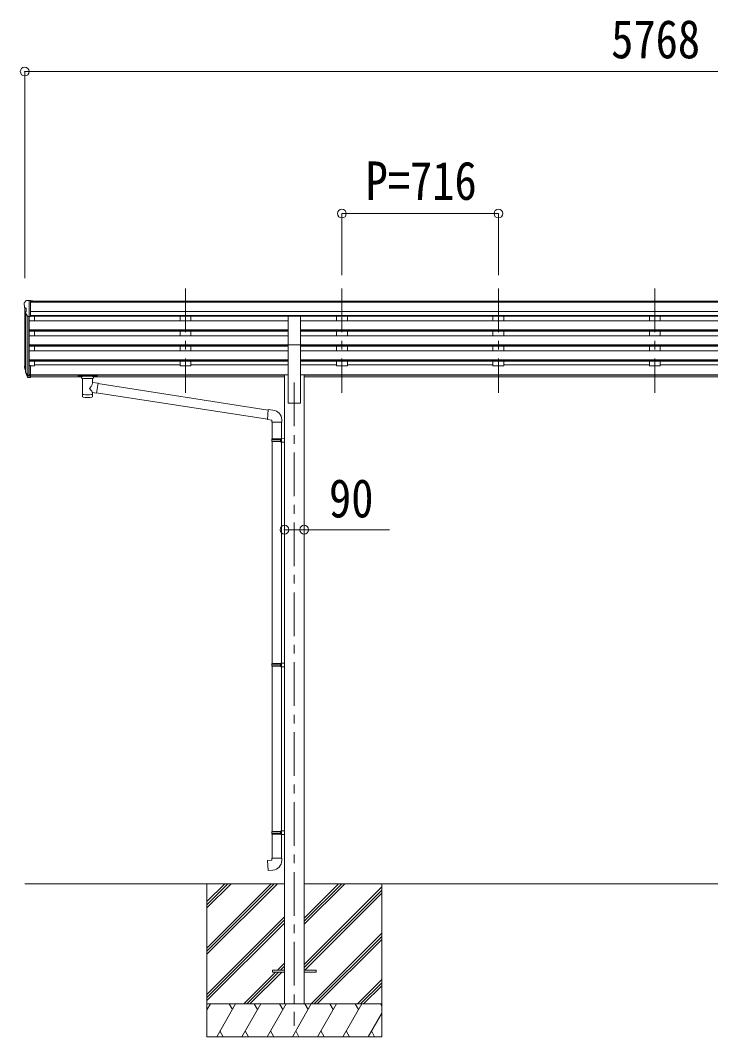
# Model space of a CAD drawing. Units: millimetres at full size, sheet at 1:40; some dimension numbers follow another scale. Extents: x -11243 to 11243, y -7760 to 7760.
# Drawn here: x 1338 to 4498, y -4889 to -238 of the extents above; entities that cross this region are included whole.
import ezdxf
from ezdxf.enums import TextEntityAlignment as Align

# ---------------------------------------------------------------- set-up
doc = ezdxf.new("R2010")
doc.units = ezdxf.units.MM
doc.header["$LTSCALE"] = 40
doc.header["$PDMODE"] = 32
doc.header["$PDSIZE"] = 40
doc.linetypes.add('CHAIN1', pattern=[8, 5, -1, 1, -1])
for name, color, linetype, lineweight in [('0-0_0', 7, 'Continuous', 9), ('0-1_本体', 5, 'CHAIN1', 9), ('0-3_ELV2', 4, 'Continuous', 9), ('0-6_OTH_LINE', 6, 'Continuous', 9), ('0-9_OUTLINE', 7, 'Continuous', 9)]:
    doc.layers.add(name, color=color, linetype=linetype, lineweight=lineweight)
doc.styles.add('ＭＳ ゴシック', font='')
doc.styles.get('ＭＳ ゴシック').set_extended_font_data('MS Gothic')

msp = doc.modelspace()

# ---------------------------------------------------------------- linework, layer by layer
at = {"layer": '0-0_0'}
for p, q in [((1358.11, -4189.43), (2546.91, -4189.43)), ((2192.11, -4189.43), (2192.11, -4889.43)), ((2192.11, -4483.61), (2486.29, -4189.43)), ((2192.11, -4497.75), (2500.43, -4189.43)), ((2192.11, -4511.9), (2514.57, -4189.43)), ((2192.11, -4299.77), (2302.44, -4189.43)), ((2192.11, -4285.62), (2288.3, -4189.43)), ((2192.11, -4271.48), (2274.15, -4189.43)), ((2637.31, -4375.06), (2822.94, -4189.43)), ((2637.31, -4360.92), (2808.8, -4189.43)), ((2637.31, -4346.78), (2794.65, -4189.43)), ((2637.31, -4189.43), (5846.91, -4189.43)), ((2637.31, -4558.91), (2992.11, -4204.11)), ((2637.31, -4573.05), (2992.11, -4218.26)), ((2639.57, -4584.93), (2992.11, -4232.4)), ((2992.11, -4189.43), (2992.11, -4889.43)), ((2192.11, -4695.74), (2546.91, -4340.95)), ((2192.11, -4709.88), (2546.91, -4355.09)), ((2192.11, -4724.03), (2546.91, -4369.23)), ((2668.91, -4739.43), (2992.11, -4416.24)), ((2683.06, -4739.43), (2992.11, -4430.39)), ((2697.2, -4739.43), (2992.11, -4444.53)), ((2515.05, -4584.93), (2546.91, -4553.08)), ((2360.55, -4739.43), (2506.05, -4593.93)), ((2374.69, -4739.43), (2520.19, -4593.93)), ((2388.83, -4739.43), (2534.33, -4593.93)), ((2529.19, -4584.93), (2546.91, -4567.22)), ((2543.33, -4584.93), (2546.91, -4581.36)), ((2881.05, -4739.43), (2992.11, -4628.38)), ((2895.19, -4739.43), (2992.11, -4642.52)), ((2909.33, -4739.43), (2992.11, -4656.66)), ((2992.11, -4739.43), (2192.11, -4739.43)), ((2192.11, -4766.94), (2207.99, -4739.43)), ((2236.85, -4889.43), (2323.46, -4739.43)), ((2308.45, -4765.41), (2293.45, -4739.43)), ((2352.32, -4889.43), (2438.93, -4739.43)), ((2423.92, -4765.42), (2408.92, -4739.43)), ((2467.79, -4889.43), (2554.4, -4739.43)), ((2539.39, -4765.42), (2524.39, -4739.43)), ((2583.26, -4889.43), (2669.87, -4739.43)), ((2654.86, -4765.42), (2639.86, -4739.43)), ((2698.73, -4889.43), (2785.34, -4739.43)), ((2770.34, -4765.42), (2755.33, -4739.43)), ((2814.2, -4889.43), (2900.81, -4739.43)), ((2870.81, -4739.43), (2885.81, -4765.41)), ((2986.28, -4739.43), (2992.11, -4749.53)), ((2929.67, -4889.43), (2992.11, -4781.3)), ((2251.85, -4863.45), (2266.85, -4889.43)), ((2367.32, -4863.45), (2382.32, -4889.43)), ((2482.79, -4863.45), (2497.79, -4889.43)), ((2598.26, -4863.45), (2613.26, -4889.43)), ((2713.73, -4863.45), (2728.73, -4889.43)), ((2829.2, -4863.45), (2844.2, -4889.43)), ((2944.67, -4863.45), (2959.67, -4889.43)), ((2192.11, -4889.43), (2992.11, -4889.43))]:
    msp.add_line(p, q, dxfattribs=at)
at = {"layer": '0-1_本体'}
for p, q in [((2094.11, -1465.03), (2094.11, -1942.55)), ((2094.11, -1465.03), (2094.11, -1942.55)), ((2810.11, -1465.03), (2810.11, -1942.55)), ((2810.11, -1465.03), (2810.11, -1942.55)), ((3526.11, -1465.03), (3526.11, -1942.55)), ((3526.11, -1465.03), (3526.11, -1942.55)), ((4242.11, -1465.03), (4242.11, -1942.55)), ((4242.11, -1465.03), (4242.11, -1942.55)), ((2592.11, -1895.87), (2592.11, -4839.43))]:
    msp.add_line(p, q, dxfattribs=at)
at = {"layer": '0-3_ELV2'}
for p, q in [((1356.11, -1530.15), (1356.11, -1530.78)), ((1363.02, -1521.34), (1358.95, -1527.15)), ((1366.11, -1520.78), (1363.77, -1520.92)), ((1366.11, -1520.78), (1384.61, -1520.78)), ((1378.11, -1593.76), (1378.11, -1520.78)), ((1384.61, -1520.78), (1394.61, -1520.86)), ((1384.61, -1592.76), (1384.61, -1520.78)), ((7099.61, -1522.38), (1384.61, -1522.38)), ((7099.61, -1527.6), (1384.61, -1527.6)), ((1394.61, -1522.38), (1394.61, -1520.86)), ((1358.11, -1551.35), (1358.11, -1817.79)), ((1358.64, -1551.96), (1363.96, -1555.03)), ((1370.48, -1591.95), (1361.48, -1576.36)), ((1363.08, -1579.12), (1363.08, -1844.5)), ((1364.11, -1555.29), (1364.11, -1571.57)), ((7099.61, -1571.13), (1384.61, -1571.13)), ((1372.11, -1593.29), (1372.1, -1862.94)), ((1378.11, -1593.76), (1372.9, -1593.44)), ((1384.61, -1592.76), (1378.11, -1592.76)), ((1378.11, -1593.76), (1378.11, -1818.16)), ((1378.11, -1612.68), (2564.61, -1612.68)), ((7099.61, -1588.98), (1384.61, -1588.98)), ((2564.61, -1592.23), (1384.61, -1592.23)), ((1403.11, -1592.23), (1403.11, -1612.68)), ((2069.11, -1592.23), (2069.11, -1612.68)), ((2119.11, -1592.23), (2119.11, -1612.68)), ((2564.61, -1723.21), (2564.61, -1591.41)), ((2564.61, -1591.41), (2619.61, -1591.41)), ((2619.61, -1723.21), (2619.61, -1591.41)), ((5864.61, -1592.23), (2619.61, -1592.23)), ((5864.61, -1612.68), (2619.61, -1612.68)), ((2785.11, -1592.23), (2785.11, -1612.68)), ((2835.11, -1592.23), (2835.11, -1612.68)), ((3501.11, -1592.23), (3501.11, -1612.68)), ((3551.11, -1592.23), (3551.11, -1612.68)), ((4217.11, -1592.23), (4217.11, -1612.68)), ((4267.11, -1592.23), (4267.11, -1612.68)), ((1378.11, -1654.56), (2564.61, -1654.56)), ((1378.11, -1656.05), (2564.61, -1656.05)), ((1378.11, -1660.37), (2564.61, -1660.37)), ((1403.11, -1660.37), (1403.11, -1681.17)), ((2069.11, -1660.37), (2069.11, -1681.17)), ((2119.11, -1660.37), (2119.11, -1681.17)), ((5864.61, -1654.56), (2619.61, -1654.56)), ((5864.61, -1656.05), (2619.61, -1656.05)), ((5864.61, -1660.37), (2619.61, -1660.37)), ((2785.11, -1660.37), (2785.11, -1681.17)), ((2835.11, -1660.37), (2835.11, -1681.17)), ((3501.11, -1660.37), (3501.11, -1681.17)), ((3551.11, -1660.37), (3551.11, -1681.17)), ((4217.11, -1660.37), (4217.11, -1681.17)), ((4267.11, -1660.37), (4267.11, -1681.17)), ((1378.11, -1681.17), (2564.61, -1681.17)), ((5864.61, -1681.17), (2619.61, -1681.17)), ((1378.11, -1723.05), (2564.61, -1723.05)), ((1378.11, -1724.55), (2564.61, -1724.55)), ((1378.11, -1728.86), (2564.61, -1728.86)), ((1378.11, -1749.67), (2564.61, -1749.67)), ((1403.11, -1749.67), (1403.11, -1728.86)), ((2069.11, -1728.86), (2069.11, -1749.67)), ((2119.11, -1728.86), (2119.11, -1749.67)), ((2564.61, -1723.21), (2564.61, -1989.43)), ((2564.61, -1723.21), (2619.61, -1723.21)), ((5864.61, -1723.05), (2619.61, -1723.05)), ((2619.61, -1723.21), (2619.61, -1989.43)), ((5864.61, -1724.55), (2619.61, -1724.55)), ((5864.61, -1728.86), (2619.61, -1728.86)), ((5864.61, -1749.67), (2619.61, -1749.67)), ((2785.11, -1728.86), (2785.11, -1749.67)), ((2835.11, -1728.86), (2835.11, -1749.67)), ((3501.11, -1728.86), (3501.11, -1749.67)), ((3551.11, -1728.86), (3551.11, -1749.67)), ((4217.11, -1728.86), (4217.11, -1749.67)), ((4267.11, -1728.86), (4267.11, -1749.67)), ((1378.11, -1791.54), (2564.61, -1791.54)), ((1378.11, -1793.04), (2564.61, -1793.04)), ((1378.11, -1797.36), (2564.61, -1797.36)), ((1403.11, -1797.36), (1403.11, -1818.79)), ((1403.11, -1813.85), (2069.11, -1813.85)), ((2069.11, -1797.36), (2069.11, -1818.79)), ((2119.11, -1797.36), (2119.11, -1818.79)), ((2119.11, -1813.85), (2564.61, -1813.85)), ((5864.61, -1791.54), (2619.61, -1791.54)), ((5864.61, -1793.04), (2619.61, -1793.04)), ((5864.61, -1797.36), (2619.61, -1797.36)), ((2785.11, -1813.85), (2619.61, -1813.85)), ((2785.11, -1797.36), (2785.11, -1818.79)), ((2835.11, -1797.36), (2835.11, -1818.79)), ((3501.11, -1813.85), (2835.11, -1813.85)), ((3501.11, -1797.36), (3501.11, -1818.79)), ((3551.11, -1797.36), (3551.11, -1818.79)), ((4217.11, -1813.85), (3551.11, -1813.85)), ((4217.11, -1797.36), (4217.11, -1818.79)), ((4267.11, -1797.36), (4267.11, -1818.79)), ((4933.11, -1813.85), (4267.11, -1813.85)), ((1359.2, -1832.35), (1363.08, -1840.3)), ((1359.8, -1830.97), (1363.08, -1838.03)), ((1361.52, -1843.62), (1361.85, -1848.03)), ((1361.85, -1848.03), (1370.66, -1871.58)), ((1362.47, -1847.46), (1370.66, -1863.64)), ((1371.67, -1862.51), (1363.92, -1847.11)), ((1378.11, -1818.16), (1378.11, -1872.93)), ((1384.61, -1818.16), (1378.11, -1818.16)), ((1384.61, -1858.29), (1378.11, -1858.29)), ((1384.61, -1818.16), (1384.61, -1872.19)), ((1403.11, -1818.79), (1384.61, -1818.79)), ((2119.11, -1818.79), (2069.11, -1818.79)), ((2546.91, -1860.43), (2546.91, -4739.43)), ((2546.91, -1860.43), (2564.61, -1860.43)), ((2637.31, -1860.43), (2619.61, -1860.43)), ((2637.31, -1860.43), (2637.31, -4739.43)), ((2835.11, -1818.79), (2785.11, -1818.79)), ((3551.11, -1818.79), (3501.11, -1818.79)), ((4267.11, -1818.79), (4217.11, -1818.79)), ((1378.11, -1863.19), (1372.97, -1863.19)), ((1378.11, -1865), (1373.26, -1865)), ((1378.11, -1872.93), (1373.26, -1872.93)), ((1384.61, -1863.17), (1378.11, -1863.17)), ((1384.61, -1872.19), (1378.11, -1872.19)), ((1384.61, -1860.86), (2546.91, -1860.86)), ((1384.61, -1862.26), (2546.91, -1862.26)), ((1618.61, -1869.95), (1384.61, -1869.95)), ((2546.91, -1869.95), (1672.61, -1869.95)), ((5846.91, -1860.86), (2637.31, -1860.86)), ((5846.91, -1862.26), (2637.31, -1862.26)), ((5846.91, -1869.95), (2637.31, -1869.95)), ((2564.61, -1989.43), (2619.61, -1989.43)), ((2492.11, -4584.93), (2492.11, -4593.93)), ((2492.11, -4584.93), (2546.91, -4584.93)), ((2492.11, -4593.93), (2546.91, -4593.93)), ((2637.31, -4584.93), (2692.11, -4584.93)), ((2637.31, -4593.93), (2692.11, -4593.93)), ((2692.11, -4584.93), (2692.11, -4593.93))]:
    msp.add_line(p, q, dxfattribs=at)
for centre, radius, start, end in [((1359.11, -1530.15), 3, 93, 180), ((1558.11, -1530.78), 202, 180, 184.94904), ((1363.84, -1521.92), 1, 93.5, 145), ((1363.01, -1547.59), 6.18, 185.7035, 224.99897), ((1364.08, -1574.86), 3, 94.7167, 210), ((1363.81, -1571.57), 0.3, 274.7167, 0), ((1363.81, -1555.29), 0.3, 0, 60), ((1373.08, -1590.45), 3, 210, 266.5), ((1387.29, -1823.23), 29.53, 186.50806, 197.98144), ((1388.69, -1821.47), 30.41, 187.1552, 198.19734)]:
    msp.add_arc(centre, radius, start, end, dxfattribs=at)
for centre, major_axis, ratio, start_param, end_param in [((1446.76, -1823.66), (-89.06, 1.43), 0.57596, 6.1962358, 6.3678173), ((1445.97, -1816.99), (87.93, 4.42), 0.541684, 3.0659337, 3.2228513), ((1362.82, -1843.62), (1.3, 0), 0.90356, 1.3700892, 3.347195), ((1448.74, -1827.43), (-89.07, 0), 0.90356, 0.2056023, 0.2515348), ((1448.03, -1823.57), (-88.05, 0), 0.90356, 0.2662965, 0.3003836), ((1373.26, -1862.29), (-3, 0), 0.90356, 0.5235988, 1.5707963), ((1373.26, -1870.22), (3, 0), 0.90356, 3.6651914, 4.712389), ((1372.97, -1861.83), (-1.5, 0), 0.90356, 0.5235988, 1.5707963)]:
    msp.add_ellipse(centre, major_axis=major_axis, ratio=ratio, start_param=start_param, end_param=end_param, dxfattribs=at)
at = {"layer": '0-6_OTH_LINE'}
for p, q in [((1358.11, -472.38), (1358.11, -1417.79)), ((1358.11, -472.38), (7126.11, -472.38)), ((2810.11, -1122.38), (2810.11, -1404.83)), ((2810.11, -1122.38), (3526.11, -1122.38)), ((3526.11, -1122.38), (3526.11, -1404.83)), ((2546.91, -2568.99), (2637.31, -2568.99))]:
    msp.add_line(p, q, dxfattribs=at)
at = {"layer": '0-6_OTH_LINE', "lineweight": 18}
msp.add_line((2637.31, -2568.99), (3027.23, -2568.99), dxfattribs=at)
at = {"layer": '0-6_OTH_LINE'}
for p in [(1358.11, -472.38), (2810.11, -1122.38), (3526.11, -1122.38), (2546.91, -2568.99), (2637.31, -2568.99)]:
    msp.add_point(p, dxfattribs=at)
at = {"layer": '0-9_OUTLINE'}
for p, q in [((1602.11, -1863.04), (1602.11, -1868.79)), ((1604.11, -1862.37), (1687.11, -1862.37)), ((1604.11, -1864.55), (1687.11, -1864.55)), ((1604.11, -1869.46), (1618.61, -1869.46)), ((1618.61, -1875.1), (1618.61, -1868.55)), ((1622.71, -1876.02), (1622.69, -1961.46)), ((1693.72, -1898.67), (1668.5, -1894.76)), ((1668.51, -1894.77), (1668.51, -1876.02)), ((1672.61, -1875.1), (1672.61, -1868.55)), ((1672.61, -1869.46), (1687.11, -1869.46)), ((1693.72, -1898.67), (1686.7, -1943.93)), ((1689.11, -1863.04), (1689.11, -1868.79)), ((2472.71, -2021.58), (1693.41, -1900.69)), ((1668.52, -1961.46), (1668.5, -1940.79)), ((1668.5, -1941.11), (1686.7, -1943.93)), ((2469.04, -2063.52), (1686.97, -1942.19)), ((2493.72, -2021.46), (2472.88, -2019.64)), ((2488.8, -2077.21), (2534.8, -2077.21)), ((2490.91, -2077.21), (2490.91, -2153.5)), ((2532.91, -2077.21), (2532.91, -2150.94)), ((2534.8, -2077.21), (2534.8, -2066.29)), ((2488.91, -2155.5), (2489.91, -2153.5)), ((2488.91, -2155.5), (2532.91, -2155.5)), ((2488.91, -2155.5), (2488.91, -2163.5)), ((2488.91, -2163.5), (2532.91, -2163.5)), ((2488.91, -2163.5), (2489.91, -2165.5)), ((2489.91, -2153.5), (2532.91, -2153.5)), ((2489.91, -2165.5), (2532.91, -2165.5)), ((2490.91, -2165.5), (2490.91, -3182.19)), ((2528.43, -2155.5), (2528, -2153.5)), ((2530.91, -2151), (2546.91, -2150.53)), ((2530.91, -2153), (2530.91, -2151)), ((2530.91, -2153), (2532.91, -2153)), ((2530.91, -2168), (2530.91, -2166)), ((2530.91, -2168), (2546.91, -2168.47)), ((2532.91, -2168.06), (2532.91, -3179.63)), ((2546.91, -2150.53), (2546.91, -2168.47)), ((2488.91, -3184.19), (2489.91, -3182.19)), ((2488.91, -3184.19), (2532.91, -3184.19)), ((2488.91, -3184.19), (2488.91, -3192.19)), ((2488.91, -3192.19), (2532.91, -3192.19)), ((2488.91, -3192.19), (2489.91, -3194.19)), ((2489.91, -3182.19), (2532.91, -3182.19)), ((2489.91, -3194.19), (2532.91, -3194.19)), ((2490.91, -3194.19), (2490.91, -3949.88)), ((2528.43, -3184.19), (2528, -3182.19)), ((2530.91, -3179.69), (2546.91, -3179.22)), ((2530.91, -3181.69), (2530.91, -3179.69)), ((2530.91, -3181.69), (2532.91, -3181.69)), ((2530.91, -3196.69), (2530.91, -3194.69)), ((2530.91, -3196.69), (2546.91, -3197.16)), ((2532.91, -3196.75), (2532.91, -3947.32)), ((2546.91, -3179.22), (2546.91, -3197.16)), ((2488.91, -3951.88), (2489.91, -3949.88)), ((2488.91, -3951.88), (2532.91, -3951.88)), ((2488.91, -3951.88), (2488.91, -3959.88)), ((2489.91, -3949.88), (2532.91, -3949.88)), ((2528.43, -3951.88), (2528, -3949.88)), ((2530.91, -3947.38), (2546.91, -3946.91)), ((2530.91, -3949.38), (2530.91, -3947.38)), ((2530.91, -3949.38), (2532.91, -3949.38)), ((2546.91, -3946.91), (2546.91, -3964.85)), ((2488.91, -3959.88), (2532.91, -3959.88)), ((2488.91, -3959.88), (2489.91, -3961.88)), ((2489.91, -3961.88), (2532.91, -3961.88)), ((2490.91, -3961.88), (2490.91, -4071.88)), ((2530.91, -3964.38), (2530.91, -3962.38)), ((2530.91, -3964.38), (2546.91, -3964.85)), ((2532.91, -3964.44), (2532.91, -4071.88)), ((2488.91, -4071.88), (2534.91, -4071.88)), ((2488.91, -4081.88), (2488.91, -4071.88)), ((2534.91, -4071.88), (2534.91, -4082.79))]:
    msp.add_line(p, q, dxfattribs=at)
for points in [[(1602.11, -1863.04), (1602.14, -1862.84), (1602.23, -1862.7), (1602.32, -1862.61), (1602.43, -1862.55), (1602.55, -1862.5), (1602.84, -1862.44), (1603.33, -1862.39), (1603.87, -1862.37), (1604.11, -1862.37)], [(1602.11, -1868.79), (1602.14, -1868.99), (1602.23, -1869.13), (1602.32, -1869.22), (1602.43, -1869.28), (1602.55, -1869.33), (1602.84, -1869.39), (1603.33, -1869.43), (1603.87, -1869.45), (1604.11, -1869.46)], [(1687.11, -1862.37), (1687.46, -1862.38), (1687.99, -1862.4), (1688.44, -1862.45), (1688.74, -1862.53), (1688.91, -1862.63), (1689.03, -1862.77), (1689.1, -1862.95), (1689.11, -1863.04)], [(1687.11, -1869.46), (1687.46, -1869.45), (1687.99, -1869.43), (1688.44, -1869.38), (1688.74, -1869.3), (1688.91, -1869.2), (1689.03, -1869.06), (1689.1, -1868.88), (1689.11, -1868.79)], [(2472.88, -2019.64), (2468.87, -2065.46), (2488.8, -2067.21), (2488.8, -2077.21)], [(2528.43, -2155.5), (2528.43, -2163.5), (2528, -2165.5)], [(2530.91, -2166), (2532.91, -2166), (2532.91, -2153)], [(2528.43, -3184.19), (2528.43, -3192.19), (2528, -3194.19)], [(2530.91, -3194.69), (2532.91, -3194.69), (2532.91, -3181.69)], [(2528.43, -3951.88), (2528.43, -3959.88), (2528, -3961.88)], [(2530.91, -3962.38), (2532.91, -3962.38), (2532.91, -3949.38)], [(2493.83, -4127.62), (2472.99, -4129.45), (2468.98, -4083.62), (2488.91, -4081.88)]]:
    msp.add_lwpolyline(points, dxfattribs=at)
for centre, start, end in [((2489.8, -2066.29), 0, 85), ((2489.91, -4082.79), 275, 0)]:
    msp.add_arc(centre, 45, start, end, dxfattribs=at)
for centre, major_axis, ratio, start_param, end_param in [((1604.11, -1864.77), (2, 0), 0.109601, 3.1415927, 4.712389), ((1645.61, -1875.02), (27.06, 0), 0.069685, 3.1415927, 6.2831853), ((1645.61, -1868.55), (27, 0), 0.070066, 6.2831853, 9.424778), ((1645.6, -1921.3), (-22.81, -26.62), 0.234429, 1.6855472, 3.1268519), ((1656.61, -1872.54), (16, 0), 0.361356, 6.2636979, 6.2831853), ((1687.11, -1864.77), (2, 0), 0.109601, 4.712389, 6.2831853), ((1645.61, -1949.02), (22.91, 0), 0.122865, 3.1415927, 6.2831853), ((1648.16, -1918.66), (20.32, -22.25), 0.045535, 0.0389954, 1.3075346), ((1645.61, -1961.46), (22.92, 0), 0.101955, 3.1415499, 6.2833984)]:
    msp.add_ellipse(centre, major_axis=major_axis, ratio=ratio, start_param=start_param, end_param=end_param, dxfattribs=at)

# ---------------------------------------------------------------- texts
at = {"layer": '0-6_OTH_LINE', "color": 7, "style": 'ＭＳ ゴシック', "width": 0.85}
for s, p in [('5768', (4042.11, -464.38)), ('P=716', (2918.11, -1112.38)), ('90', (2750.8, -2565.71))]:
    msp.add_text(s, height=176, dxfattribs=at).set_placement(p, align=Align.BOTTOM_LEFT)

doc.saveas('drawing.dxf')
